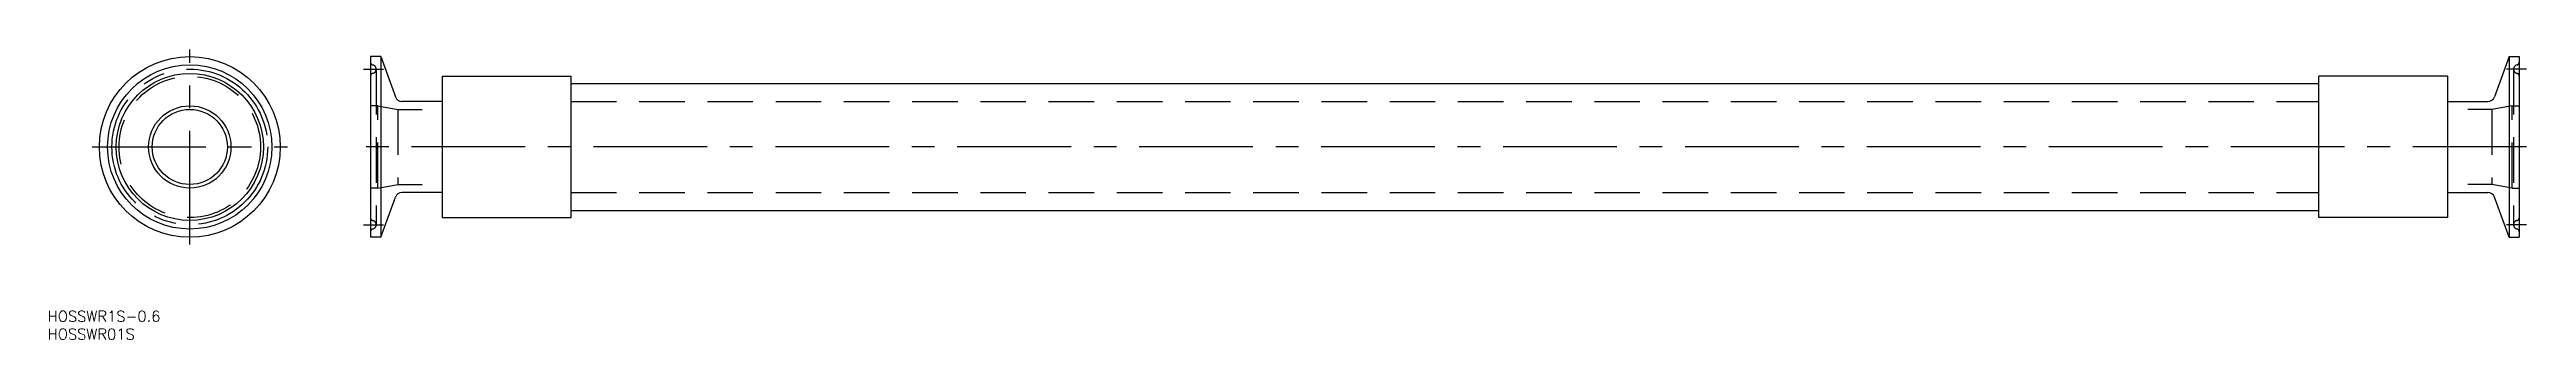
# Model space of a CAD drawing. Extents: x -39 to 652, y -54 to 27.
import ezdxf

# ---------------------------------------------------------------- set-up
doc = ezdxf.new("R2010")
doc.units = 0
doc.linetypes.add('CENTER', pattern=[50.8, 31.75, -6.35, 6.35, -6.35])
doc.linetypes.add('DASHED', pattern=[19.05, 12.7, -6.35])
doc.layers.get('0').update_dxf_attribs({"linetype": 'CONTINUOUS'})
doc.layers.add('CENTER', color=1, linetype='CONTINUOUS')
doc.styles.get("Standard").update_dxf_attribs({"font": 'txt.shx', "height": 3, "bigfont": 'bigfont.shx'})

msp = doc.modelspace()

# ---------------------------------------------------------------- linework, layer by layer
at = {"color": 7, "linetype": 'CONTINUOUS'}
for p, q in [((50.46, 25.25), (50.46, -25.25)), ((53.31, 25.25), (50.46, 25.25)), ((53.31, 25.25), (53.31, -25.25)), ((53.31, 25.25), (57.4, 14.02)), ((647.61, 25.25), (643.52, 14.02)), ((647.61, 25.25), (647.61, -25.25)), ((647.61, 25.25), (650.46, 25.25)), ((650.46, 25.25), (650.46, -25.25)), ((70.46, 19.75), (70.46, -19.75)), ((70.46, 19.75), (106.46, 19.75)), ((106.46, -19.75), (106.46, 19.75)), ((106.46, 17.75), (594.46, 17.75)), ((630.46, 19.75), (594.46, 19.75)), ((594.46, -19.75), (594.46, 19.75)), ((630.46, 19.75), (630.46, -19.75)), ((70.46, 12.7), (59.28, 12.7)), ((630.46, 12.7), (641.64, 12.7)), ((70.46, -12.7), (59.28, -12.7)), ((630.46, -12.7), (641.64, -12.7)), ((53.31, -25.25), (57.4, -14.02)), ((70.46, -19.75), (106.46, -19.75)), ((106.46, -17.75), (594.46, -17.75)), ((630.46, -19.75), (594.46, -19.75)), ((647.61, -25.25), (643.52, -14.02)), ((53.31, -25.25), (50.46, -25.25)), ((647.61, -25.25), (650.46, -25.25))]:
    msp.add_line(p, q, dxfattribs=at)
at = {"color": 3, "linetype": 'DASHED'}
for p, q in [((52.06, 21.75), (52.06, -21.75)), ((648.86, 21.75), (648.86, -21.75)), ((52.46, 11.5), (50.46, 11.5)), ((52.46, -11.5), (52.46, 11.5)), ((52.46, 11.5), (58.13, 10.5)), ((58.13, 10.5), (64.87, 10.5)), ((58.13, 10.5), (58.13, -10.5)), ((106.46, 12.7), (594.46, 12.7)), ((642.79, 10.5), (636.05, 10.5)), ((648.46, 11.5), (642.79, 10.5)), ((642.79, 10.5), (642.79, -10.5)), ((648.46, 11.5), (650.46, 11.5)), ((648.46, -11.5), (648.46, 11.5)), ((52.46, -11.5), (50.46, -11.5)), ((52.46, -11.5), (58.13, -10.5)), ((58.13, -10.5), (64.87, -10.5)), ((106.46, -12.7), (594.46, -12.7)), ((642.79, -10.5), (636.05, -10.5)), ((648.46, -11.5), (642.79, -10.5)), ((648.46, -11.5), (650.46, -11.5))]:
    msp.add_line(p, q, dxfattribs=at)
at = {"color": 7, "linetype": 'CONTINUOUS'}
for radius in [25.25, 22.95, 20.55, 11.5, 10.5]:
    msp.add_circle((0, 0), radius, dxfattribs=at)
at = {"color": 3, "linetype": 'DASHED'}
msp.add_circle((0, 0), 19.75, dxfattribs=at)
for centre, radius, start, end in [((51.26, 23.71), 0.8, 180, 258.46304), ((50.86, 21.75), 1.2, 281.53696, 78.46304), ((650.06, 21.75), 1.2, 101.53696, 258.46304), ((649.66, 23.71), 0.8, 281.53696, 0), ((51.26, 19.79), 0.8, 101.53696, 180), ((649.66, 19.79), 0.8, 0, 78.46304), ((51.26, -19.79), 0.8, 180, 258.46304), ((50.86, -21.75), 1.2, 281.53696, 78.46304), ((650.06, -21.75), 1.2, 101.53696, 258.46304), ((649.66, -19.79), 0.8, 281.53696, 0), ((51.26, -23.71), 0.8, 101.53696, 180), ((649.66, -23.71), 0.8, 0, 78.46304)]:
    msp.add_arc(centre, radius, start, end, dxfattribs=at)
at = {"color": 7, "linetype": 'CONTINUOUS'}
for centre, start, end in [((59.28, 14.7), 200, 270), ((641.64, 14.7), 270, 340), ((59.28, -14.7), 90, 160), ((641.64, -14.7), 20, 90)]:
    msp.add_arc(centre, 2, start, end, dxfattribs=at)
at = {"layer": 'CENTER', "color": 1, "linetype": 'CENTER'}
for p, q in [((0, -27.25), (0, 27.25)), ((48.46, 21.75), (54.06, 21.75)), ((652.46, 21.75), (646.86, 21.75)), ((-27.25, 0), (27.25, 0)), ((652.46, 0), (48.46, 0)), ((48.46, -21.75), (54.06, -21.75)), ((652.46, -21.75), (646.86, -21.75))]:
    msp.add_line(p, q, dxfattribs=at)
msp.add_circle((0, 0), 21.75, dxfattribs=at)

# ---------------------------------------------------------------- texts
at = {"color": 7, "linetype": 'CONTINUOUS'}
for s, p in [('HOSSWR1S-0.6', (-39.68, -48.83)), ('HOSSWR01S', (-39.68, -53.83))]:
    msp.add_text(s, height=3, dxfattribs=at).set_placement(p)

doc.saveas('drawing.dxf')
